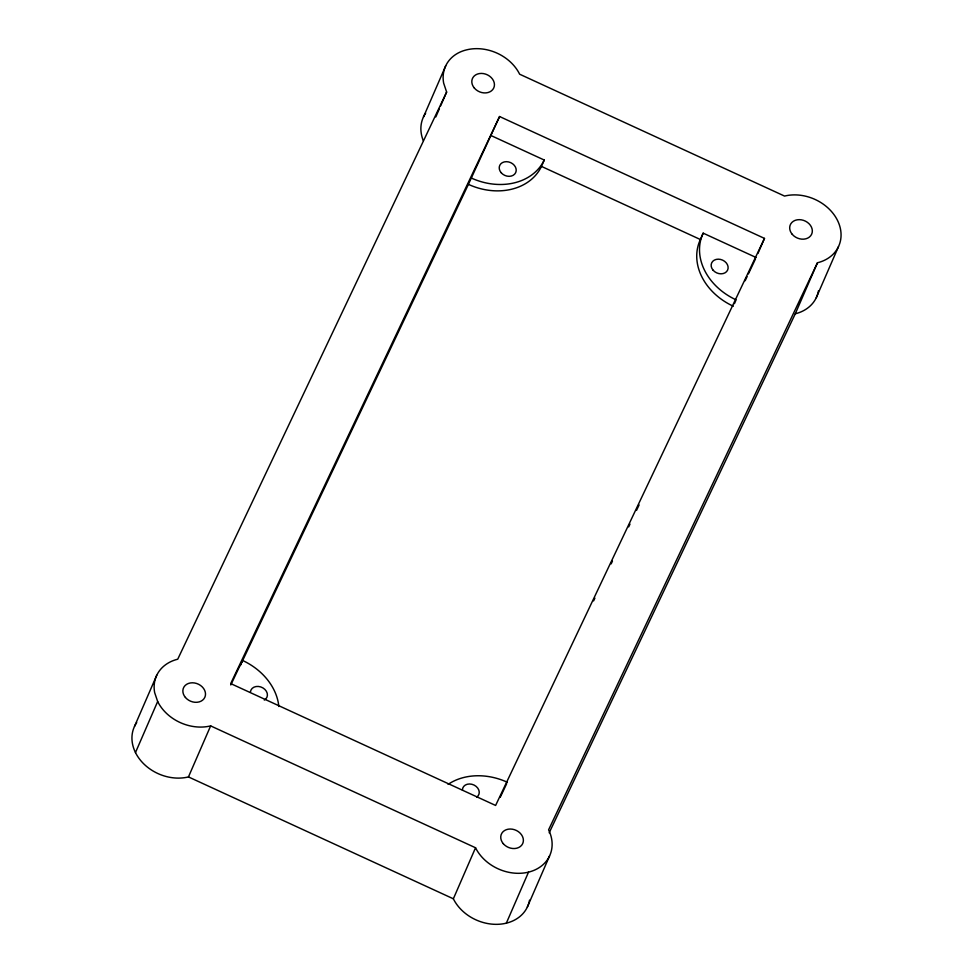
<?xml version="1.0" encoding="UTF-8"?>
<svg xmlns="http://www.w3.org/2000/svg" width="973" height="973" viewBox="0 0 973 973"><rect width="100%" height="100%" fill="white"/><g stroke="black" fill="none" stroke-linecap="round" stroke-linejoin="round"><path stroke-width="1.46" d="M134.529 726.345L156.726 675.311M135.478 752.555L157.662 701.521L154.646 692.581A41.243 33.106 23.5 0 1 177.731 659.207L446.631 92.058L443.639 83.082A41.243 33.106 23.5 0 1 445.719 65.811A41.219 33.191 26.5 0 1 466.663 49.842A41.243 33.106 23.5 0 1 519.643 74.203L784.542 196.072A41.243 33.106 23.5 0 1 837.522 220.445A41.243 33.106 23.5 0 1 817.466 262.771L548.59 829.823A41.243 33.106 23.5 0 1 528.521 872.136L506.337 923.158M423.474 116.967L445.719 65.811M435.819 116.93L439.431 108.635M440.623 105.875L446.631 92.058M136.707 722.586A41.243 33.106 23.5 0 0 142.703 762.796A41.243 33.106 23.5 0 0 188.458 776.928L210.642 725.894A41.243 33.106 23.5 0 1 157.662 701.521M240.234 665.496L242.447 660.399A58.331 46.826 23.5 0 1 278.837 706.495M240.331 665.41L468.414 184.359L499.575 116.529L764.486 238.397L757.943 253.43M468.414 184.359A58.331 46.826 23.5 0 0 541.462 166.407L544.235 160.034L491.256 135.661M733.326 306.227A58.331 46.826 23.5 0 1 700.402 239.528L703.175 233.155L756.167 257.529M529.531 900.159A41.243 33.106 23.5 0 1 495.464 924.338A41.243 33.106 23.5 0 1 453.357 898.797L475.542 847.763L210.642 725.894M734.433 303.673L736.099 299.842A58.331 46.826 23.5 0 1 703.175 233.155M527.342 907.055L549.526 856.033M549.186 832.791L795.269 313.793L817.466 262.771M816.286 297.677L838.471 246.656M499.575 116.529L230.71 683.581L495.61 805.449L764.486 238.397M230.796 684.968L242.447 660.399M500.231 797.276L506.702 783.63M745.16 280.735L747.094 276.636M748.395 273.912L755.51 258.891M593.603 600.888L594.904 598.14M611.153 563.878L612.455 561.141M628.704 526.88L629.993 524.131M636.5 510.424L639.103 504.951M541.462 166.407L700.402 239.528M188.458 776.928L453.357 898.797M423.291 140.671A41.243 33.106 23.5 0 1 425.639 113.209M818.463 290.781A41.243 33.106 23.5 0 1 795.269 313.793M528.521 872.136A41.243 33.106 23.5 0 1 475.542 847.763M448.103 784.372A58.331 46.826 23.5 0 1 507.359 782.268M544.235 160.034A58.331 46.826 23.5 0 1 471.187 177.974M462.406 790.027A8.672 6.957 23.5 0 1 474.106 785.089A8.672 6.957 23.5 0 1 476.746 797.155M250.45 691.852A8.745 7.018 23.5 0 1 262.929 687.923A8.745 7.018 23.5 0 1 264.291 700.086M713.063 270.166A8.745 7.018 23.5 0 0 727.585 270.153A8.745 7.018 23.5 0 0 718.269 259.171A8.745 7.018 23.5 0 0 713.063 270.166M501.131 172.671A8.745 7.018 23.5 0 0 515.666 172.659A8.745 7.018 23.5 0 0 506.349 161.676A8.745 7.018 23.5 0 0 501.131 172.671M792.229 234.311A11.664 9.365 23.5 0 0 811.604 234.298A11.664 9.365 23.5 0 0 799.186 219.655A11.664 9.365 23.5 0 0 792.229 234.311M503.296 843.688A11.664 9.365 23.5 0 0 522.659 843.664A11.664 9.365 23.5 0 0 510.241 829.02A11.664 9.365 23.5 0 0 503.296 843.688M474.35 88.069A11.664 9.365 23.5 0 0 493.712 88.057A11.664 9.365 23.5 0 0 481.294 73.413A11.664 9.365 23.5 0 0 474.35 88.069M185.405 697.446A11.664 9.365 23.5 0 0 204.78 697.434A11.664 9.365 23.5 0 0 192.362 682.791A11.664 9.365 23.5 0 0 185.405 697.446"/></g></svg>
